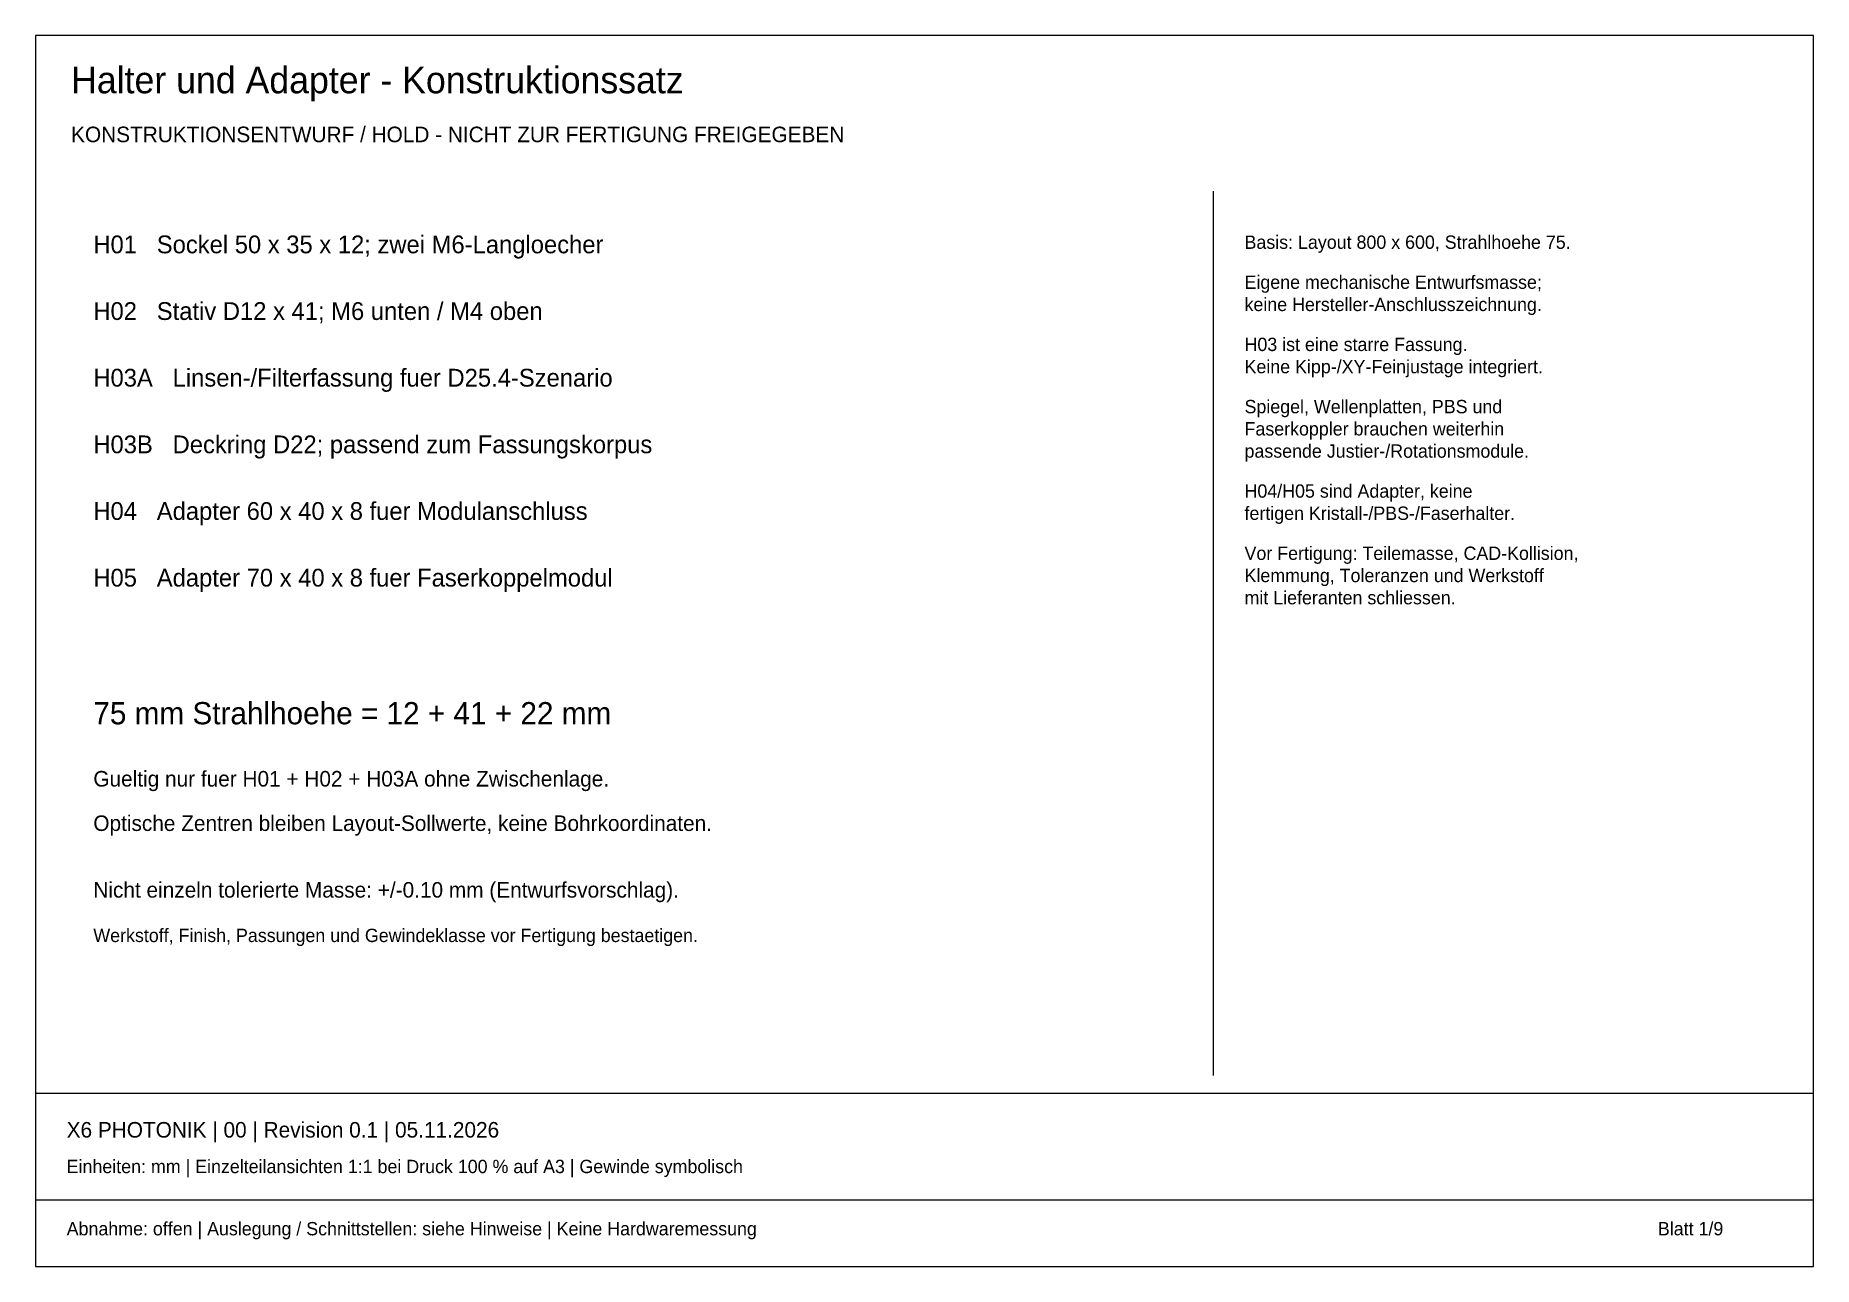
# Model space of a CAD drawing. Header units: millimetres. Extents: x 10 to 410, y 10 to 287.
import ezdxf

# ---------------------------------------------------------------- set-up
doc = ezdxf.new("R2010")
doc.units = ezdxf.units.MM
doc.layers.add('GEOMETRY', color=7, linetype='Continuous')
doc.layers.add('TEXT', color=7, linetype='Continuous')

msp = doc.modelspace()

# ---------------------------------------------------------------- linework, layer by layer
at = {"layer": 'GEOMETRY'}
for p, q in [((410, 287), (10, 287)), ((10, 287), (10, 10)), ((410, 10), (410, 287)), ((275, 53), (275, 252)), ((10, 49), (410, 49)), ((10, 25), (410, 25)), ((10, 10), (410, 10))]:
    msp.add_line(p, q, dxfattribs=at)

# ---------------------------------------------------------------- texts
at = {"layer": 'TEXT'}
for s, height, p in [('Halter und Adapter - Konstruktionssatz', 6, (18, 274)), ('KONSTRUKTIONSENTWURF / HOLD - NICHT ZUR FERTIGUNG FREIGEGEBEN', 3.5, (18, 263)), ('H01   Sockel 50 x 35 x 12; zwei M6-Langloecher', 4, (23, 238)), ('Basis: Layout 800 x 600, Strahlhoehe 75.', 3, (282, 239)), ('Eigene mechanische Entwurfsmasse;', 3, (282, 230)), ('keine Hersteller-Anschlusszeichnung.', 3, (282, 225)), ('H02   Stativ D12 x 41; M6 unten / M4 oben', 4, (23, 223)), ('H03 ist eine starre Fassung.', 3, (282, 216)), ('H03A   Linsen-/Filterfassung fuer D25.4-Szenario', 4, (23, 208)), ('Keine Kipp-/XY-Feinjustage integriert.', 3, (282, 211)), ('Spiegel, Wellenplatten, PBS und', 3, (282, 202)), ('Faserkoppler brauchen weiterhin', 3, (282, 197)), ('H03B   Deckring D22; passend zum Fassungskorpus', 4, (23, 193)), ('passende Justier-/Rotationsmodule.', 3, (282, 192)), ('H04/H05 sind Adapter, keine', 3, (282, 183)), ('H04   Adapter 60 x 40 x 8 fuer Modulanschluss', 4, (23, 178)), ('fertigen Kristall-/PBS-/Faserhalter.', 3, (282, 178)), ('Vor Fertigung: Teilemasse, CAD-Kollision,', 3, (282, 169)), ('H05   Adapter 70 x 40 x 8 fuer Faserkoppelmodul', 4, (23, 163)), ('Klemmung, Toleranzen und Werkstoff', 3, (282, 164)), ('mit Lieferanten schliessen.', 3, (282, 159)), ('75 mm Strahlhoehe = 12 + 41 + 22 mm', 5, (23, 132)), ('Gueltig nur fuer H01 + H02 + H03A ohne Zwischenlage.', 3.5, (23, 118)), ('Optische Zentren bleiben Layout-Sollwerte, keine Bohrkoordinaten.', 3.5, (23, 108)), ('Nicht einzeln tolerierte Masse: +/-0.10 mm (Entwurfsvorschlag).', 3.5, (23, 93)), ('Werkstoff, Finish, Passungen und Gewindeklasse vor Fertigung bestaetigen.', 3, (23, 83)), ('X6 PHOTONIK | 00 | Revision 0.1 | 05.11.2026', 3.5, (17, 39)), ('Einheiten: mm | Einzelteilansichten 1:1 bei Druck 100 % auf A3 | Gewinde symbolisch', 3, (17, 31)), ('Abnahme: offen | Auslegung / Schnittstellen: siehe Hinweise | Keine Hardwaremessung', 3, (17, 17)), ('Blatt 1/9', 3, (375, 17))]:
    msp.add_text(s, height=height, dxfattribs=at).set_placement(p)

doc.saveas('drawing.dxf')
